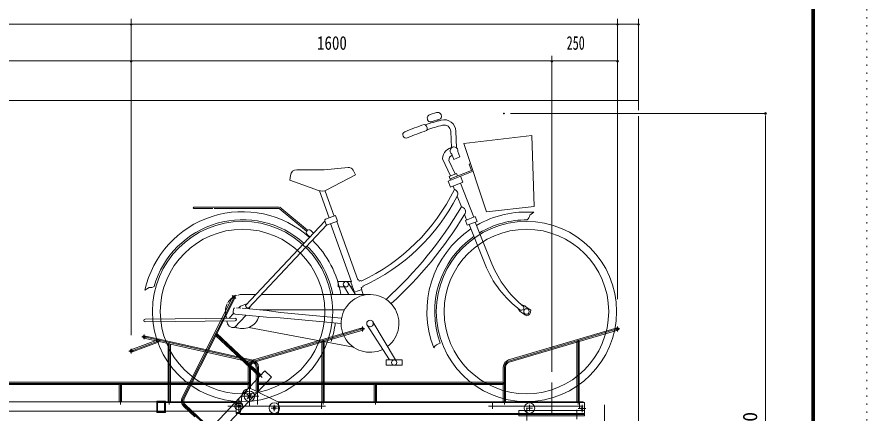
# Model space of a CAD drawing. Units: millimetres, scale not verified. Extents: x -5940 to 5940, y -4200 to 4200.
# Drawn here: x 2707 to 5940, y -1476 to 31 of the extents above; entities that cross this region are included whole.
import ezdxf
from ezdxf.enums import TextEntityAlignment as Align

# ---------------------------------------------------------------- set-up
doc = ezdxf.new("R2010")
doc.units = ezdxf.units.MM
doc.header["$LTSCALE"] = 10
doc.header["$PDMODE"] = 32
doc.header["$PDSIZE"] = 2
doc.linetypes.add('USER2', pattern=[24, 12, -5, 2, -5])
doc.linetypes.add('USER4', pattern=[3, 0.5, -2.5])
for name, color, linetype, lineweight in [('0-0_0', 7, 'Continuous', 18), ('0-2_2-0BOLD', 7, 'Continuous', 18), ('0-4_2-2CENTER', 3, 'USER2', 18), ('0-5_2-5DIM', 3, 'Continuous', 18), ('0-6_2-6HATCH', 2, 'Continuous', 18), ('0-7_2-7RACK', 5, 'Continuous', 18), ('0-8_F-F', 5, 'Continuous', 18), ('0-9_F-E_J_ADD', 5, 'USER4', 18), ('0-A_CSLAYER3', 4, 'Continuous', 18), ('1-A_3-GLEVEL', 5, 'Continuous', 18)]:
    doc.layers.add(name, color=color, linetype=linetype, lineweight=lineweight)
doc.layers.add('1-9_Defpoints', color=7, linetype='Continuous')
doc.styles.add('ＭＳ ゴシック', font='')
doc.styles.get('ＭＳ ゴシック').set_extended_font_data('MS Gothic')

# ---------------------------------------------------------------- blocks, each defined once
blk = doc.blocks.new('cy_0')
at = {"layer": '0-6_2-6HATCH'}
for p, q in [((-323.87, 746.74), (-323.18, 744.33)), ((-376.08, 729.27), (-376.77, 731.68)), ((-330.06, 731.98), (-363.73, 722.39)), ((-356.51, 724.45), (-355.16, 719.7)), ((-335.92, 725.18), (-337.28, 729.93)), ((-288.04, 685.57), (-285.52, 624.58)), ((-265.45, 622.77), (-268.06, 686.26)), ((-252.78, 588.45), (-260.85, 608.61)), ((-289.28, 516.08), (-319.3, 581.67)), ((-294.79, 574.25), (-270.71, 523.51)), ((-897.74, 517.9), (-900, 499.8)), ((-209.42, 537.26), (-290.21, 504.95)), ((-900, 499.8), (-791.47, 460.73)), ((-251.21, 488.23), (-199.79, 359.65)), ((-787.43, 459.51), (-750.29, 356.41)), ((-731.48, 363.19), (-765.7, 458.19)), ((-274.09, 464.63), (-279.07, 477.09)), ((-247.61, 398.43), (-263.66, 438.56)), ((-940, 397.3), (-1265, 397.3)), ((-1265, 392.3), (-1192.5, 392.3)), ((-1187.5, 392.3), (-940, 392.3)), ((-940.9, 392.3), (-836.39, 305.35)), ((-833.18, 309.19), (-938.4, 396.72)), ((-227.64, 348.51), (-235.91, 369.19)), ((13.21, 366.14), (27.94, 377.71)), ((-766.86, 343.38), (-1068.36, 23.3)), ((-1057.44, 13.01), (-758.96, 329.89)), ((-767.41, 344.93), (-763.18, 333.17)), ((-745.02, 334.4), (-665.08, 112.47)), ((-157.2, 179.16), (-217.89, 330.87)), ((-194.68, 340.15), (-131.43, 182.03)), ((-823.28, 283.49), (-834.2, 293.77)), ((-820.46, 308.35), (-809.54, 298.07)), ((-675.2, 64.83), (-695.38, 98.67)), ((-678.35, 109.16), (-650.16, 64.82)), ((-629.19, 116.11), (-629.87, 117.99)), ((-1435.72, 91.27), (-1451.28, 80.84)), ((-1029.09, 64.98), (-1079.97, 65)), ((-594.95, 64.8), (-1008.5, 64.97)), ((-661.01, 93.79), (-668.58, 93.79)), ((-628, 83.31), (-621.34, 64.81)), ((-621.38, 94.44), (-622.05, 96.28)), ((-1114.39, 8.23), (-1115.31, -1.73)), ((-1086.1, 13.12), (-1102.79, 14.68)), ((-1053.78, 10.11), (-1050.58, 20.29)), ((-1015.32, 6.53), (-692.15, 6.39)), ((-33.18, 13.38), (-25.62, 1.34)), ((-6, 21.51), (-20.03, 26.61)), ((-1108.51, -25.2), (-1450.45, -28.73)), ((-1113.91, -6.83), (-1131.43, -25.44)), ((-1110.01, -61.03), (-1065.61, -13.89)), ((-1450.33, -38.73), (-1108.39, -35.2)), ((-658.48, -135.04), (-1056.09, -60.45)), ((-605.54, -51.91), (-521.41, -184.19)), ((-497.52, -184.19), (-584.26, -38.8))]:
    blk.add_line(p, q, dxfattribs=at)
for points in [[(-366.45, 750.21), (-342.25, 757.1), (-342.41, 757.1)], [(-284.05, 599.33), (-275.99, 579.17), (-252.78, 588.45)], [(-209.42, 537.26), (-217.34, 561.02), (-212.69, 562.88)], [(-678.65, 548.5), (-770, 539.8), (-872.93, 539.8)], [(-759.47, 462.88), (-650, 519.8), (-658.87, 537.54)], [(-288.35, 473.37), (-297.64, 496.59), (-203.19, 534.37)], [(-288.35, 500.3), (-293.93, 514.23), (-266.07, 525.37), (-262.36, 516.08)], [(-251.21, 515.16), (-241.93, 491.95), (-288.35, 473.37)], [(-756.78, 330.16), (-719.15, 343.72), (-726.77, 364.89), (-764.41, 351.33)], [(-636.81, 115.14), (-639.21, 121.79), (-641.56, 120.94), (-721.5, 342.87)], [(-692.47, 93.79), (-716.79, 93.79), (-716.79, 113.79), (-665.56, 113.79)], [(-665.08, 112.47), (-667.43, 111.62), (-653.88, 73.99), (-625.65, 84.16), (-628.33, 91.6)], [(-1061.5, 30.58), (-1088.31, 20.34), (-1094.39, 13.89)], [(-703.14, -25.08), (-935.49, -3.42), (-987.1, 3.9), (-1081.8, 12.72)], [(-1108.54, -9.89), (-989.42, -21), (-937.35, -23.34), (-705, -44.99)]]:
    blk.add_lwpolyline(points, dxfattribs=at)
for points in [[(-151.61, 379.65), (29.83, 399.81), (20.18, 669.79), (-238.38, 639.95)], [(-232.28, 346.66), (-224.86, 328.09), (-187.72, 342.94), (-195.14, 361.51)], [(-473.2, -204.19), (-533.2, -204.19), (-533.2, -184.19), (-473.2, -184.19)]]:
    blk.add_lwpolyline(points, close=True, dxfattribs=at)
for centre, radius in [((-1080, 0), 342.9), ((0, 0), 342.9), ((-1080, 0), 312.9), ((0, 0), 312.9), ((-686.8, 103.79), 10), ((0, 0), 10.5), ((-595, -45.2), 12.5), ((-503.2, -194.19), 10)]:
    blk.add_circle(centre, radius, dxfattribs=at)
for centre, radius, start, end in [((-362.34, 735.79), 15, 105.89439, 195.89435), ((-338.3, 742.63), 15, 15.89439, 105.89439), ((-332.8, 741.59), 10, 285.89311, 15.89311), ((-71.67, -239.28), 1002.5, 108.425, 112.9707), ((-393.53, 696.57), 16.07, 329.54248, 71.82431), ((-71.67, -239.28), 1000, 104.63914, 108.27194), ((-366.46, 732.01), 10, 195.8931, 285.8931), ((-313.03, 684.72), 45, 1.95833, 104.6387), ((-458.03, 672.22), 12.5, 112.97063, 292.97058), ((-71.67, -239.28), 977.5, 108.36722, 112.9707), ((-71.67, -239.28), 980, 104.63911, 108.23221), ((-313.03, 684.72), 25, 1.95869, 104.63908), ((-269.5, 577.19), 50, 99.91875, 174.86292), ((-275.53, 611.67), 15, 348.24454, 235.35913), ((-274.93, 576.67), 20, 111.94847, 186.96277), ((-872.93, 514.8), 25, 89.99994, 172.87489), ((-676.75, 528.59), 20, 26.56415, 95.43941), ((-777.92, 498.37), 40, 250.20125, 297.47455), ((-939.44, 787.38), 739.5, 294.8056, 334.12314), ((-278.57, 447.72), 17.5, 328.44136, 75.16309), ((-939.44, 787.38), 760.5, 294.66739, 332.69836), ((-1265, 394.8), 2.5, 90.00304, 270.00301), ((-1531.21, 1150.12), 1487.5, 312.09595, 329.64665), ((-249.85, 380.58), 18, 320.74817, 82.85378), ((-1080, 0), 379.98, 47.8437, 167.71634), ((-1531.21, 1150.12), 1512.5, 312.22334, 328.91446), ((0, 0), 378.74, 85.76956, 120.06326), ((-16.2, 372.04), 30, 309.63103, 348.64381), ((-1080, 0), 349.56, 47.94215, 164.10596), ((-762.71, 346.62), 5, 109.81282, 199.81279), ((-758.48, 334.86), 5, 199.81282, 289.81282), ((0, 0), 348.93, 89.51753, 120.77483), ((-827.33, 301.06), 10.02, 46.71115, 226.71112), ((0, 0), 378.74, 123.90643, 201.32047), ((-1080, 0), 379.98, 9.8262, 45.58167), ((0, 0), 348.93, 124.95845, 200.15105), ((-1080, 0), 349.56, 10.69316, 45.48322), ((214.19, 327.71), 400, 201.80142, 233.59489), ((239.96, 330.59), 400, 201.80142, 231.29411), ((-913.54, 798.76), 737.5, 292.03802, 292.62125), ((-1432.25, 121.06), 30, 263.35707, 302.36987), ((-1080, 0), 65, 90.00005, 105.23653), ((-595, -45.2), 110, 307.34399, 295.93111), ((-913.54, 798.76), 762.5, 291.96492, 292.52901), ((-1080, 0), 65, 108.76299, 149.67931), ((-1080, 0), 65, 153.20576, 203.11986), ((-1106.91, 7.53), 7.5, 116.88988, 174.67348), ((-1058.36, 22.97), 10, 178.12135, 275.30211), ((214.19, 327.71), 405, 233.69252, 238.29701), ((-19.59, 15.1), 10, 248.78935, 19.54359), ((239.96, 330.59), 395, 231.48811, 232.04288), ((239.96, 330.59), 395, 232.04295, 235.49246), ((-3.64, 2.51), 20, 284.46996, 7.40979), ((-1450.39, -33.72), 5, 90.69405, 270.69402), ((-1107.84, -2.42), 7.5, 174.67349, 264.67348), ((-1108.44, -30.2), 5, 270.69405, 90.69405), ((-1080, 0), 65, 244.63284, 343.5882), ((-1114.28, -36.39), 25, 177.98656, 279.84261), ((-1080, 0), 355.6, 341.29199, 353.06425), ((-319.15, -159.31), 40, 102.1378, 147.30661)]:
    blk.add_arc(centre, radius, start, end, dxfattribs=at)
blk = doc.blocks.new('ln')
at = {"layer": '0-A_CSLAYER3'}
for p, q in [((9271.5, 2785.49), (9458.12, 3173.42)), ((9275.56, 2783.54), (9462.17, 3171.47)), ((9399.87, 3031.59), (9466.23, 3169.52)), ((9468.84, 3165.43), (9455.5, 3177.51)), ((9468.21, 3178.14), (9456.13, 3164.8)), ((9279.61, 2781.59), (9395.81, 3023.13)), ((9394.36, 3030.51), (9395.81, 3023.13)), ((9395.81, 3023.13), (9563.9, 2870.89)), ((9399.87, 3031.59), (9569.95, 2877.56)), ((9583.71, 2892.75), (9610.39, 2868.58)), ((9610.39, 2868.58), (8519.55, 1664.14)), ((9518.69, 2803.23), (9536.47, 2787.12)), ((9519.53, 2786.28), (9535.64, 2804.07)), ((9278.05, 2752.01), (9320.73, 2713.36)), ((9281.07, 2755.34), (9386.38, 2659.97)), ((9284.1, 2758.68), (9381.99, 2670.02))]:
    blk.add_line(p, q, dxfattribs=at)
for points in [[(9399.87, 3031.59), (9394.36, 3030.51), (9574.34, 2867.51)], [(9583.71, 2892.75), (8492.87, 1688.3), (8519.55, 1664.14)]]:
    blk.add_lwpolyline(points, dxfattribs=at)
for centre, radius, start, end in [((9462.17, 3171.47), 4.5, 334.31047, 154.31047), ((9297.18, 2773.13), 28.5, 154.31045, 227.83364), ((9297.18, 2773.13), 24, 154.31045, 227.83364), ((9297.18, 2773.13), 19.5, 154.31045, 227.83364)]:
    blk.add_arc(centre, radius, start, end, dxfattribs=at)
blk = doc.blocks.new('hh')
at = {"layer": '0-A_CSLAYER3', "color": 6}
for p, q in [((9546.63, 6647.29), (9959.44, 6769.38)), ((9547.9, 6642.97), (9960.71, 6765.07)), ((9815.21, 6717.34), (9961.99, 6760.75)), ((9969.71, 6765.07), (9951.71, 6765.07)), ((9960.71, 6756.07), (9960.71, 6774.07)), ((8218.02, 6725.74), (8109.14, 6685.24)), ((8168.71, 6735.01), (8150.71, 6735.01)), ((8203.82, 6720.46), (8158.72, 6730.62)), ((8159.71, 6726.01), (8159.71, 6744.01)), ((8571.99, 6642.11), (8159.71, 6735.01)), ((8572.98, 6646.49), (8160.7, 6739.4)), ((8219.58, 6712.52), (8219.58, 6730.52)), ((8219.58, 6721.52), (8110.71, 6681.03)), ((8221.15, 6717.3), (8112.28, 6676.81)), ((8228.59, 6721.52), (8210.59, 6721.52)), ((8251.21, 6709.78), (8219.9, 6716.84)), ((8255.71, 6713.38), (8251.21, 6709.78)), ((8251.21, 6709.78), (8251.21, 6487.89)), ((8260.21, 6707.75), (8255.71, 6713.38)), ((8255.71, 6713.38), (8255.71, 6477.88)), ((8571, 6637.72), (8260.21, 6707.75)), ((8260.21, 6707.75), (8260.21, 6487.89)), ((9549.18, 6638.66), (9806.21, 6714.68)), ((9806.21, 6714.68), (9806.21, 6487.89)), ((9810.71, 6720.7), (9810.71, 6477.88)), ((9815.21, 6717.34), (9815.21, 6487.89)), ((8119.71, 6681.03), (8101.71, 6681.03)), ((8110.71, 6672.02), (8110.71, 6690.03)), ((8586.21, 6618.69), (8586.21, 6487.89)), ((8590.71, 6618.69), (8590.71, 6477.88)), ((8595.21, 6618.69), (8595.21, 6562.39)), ((9526.21, 6619.96), (9526.21, 6562.39)), ((9530.71, 6619.96), (9530.71, 6538.38)), ((9535.21, 6619.96), (9535.21, 6538.06)), ((8595.21, 6562.39), (8590.71, 6557.88)), ((8590.71, 6557.88), (8595.21, 6553.39)), ((9530.71, 6557.88), (8590.71, 6557.88)), ((9526.21, 6562.39), (8595.21, 6562.39)), ((8595.21, 6553.39), (8595.21, 6487.89)), ((9039.71, 6557.88), (9039.71, 6477.88)), ((9044.21, 6487.89), (9044.21, 6553.39)), ((9526.21, 6562.39), (9530.71, 6557.88)), ((8207.71, 6449.89), (8207.71, 6487.89)), ((8240.71, 6489.89), (8209.71, 6489.89)), ((8240.71, 6487.89), (8240.71, 6489.89)), ((8240.71, 6447.89), (8209.71, 6447.89)), ((9480.1, 6451.89), (8210.71, 6451.89)), ((8240.71, 6447.89), (8240.71, 6451.89))]:
    blk.add_line(p, q, dxfattribs=at)
for points in [[(9806.21, 6714.68), (9810.71, 6720.7), (9815.21, 6717.34)], [(9035.21, 6487.89), (9035.21, 6553.39), (8595.21, 6553.39)], [(9044.21, 6553.39), (9039.71, 6557.88), (9035.21, 6553.39)], [(9530.71, 6557.88), (9526.21, 6553.39), (9044.21, 6553.39)], [(9481.87, 6487.89), (8210.71, 6487.89), (8210.71, 6451.89)]]:
    blk.add_lwpolyline(points, dxfattribs=at)
for centre, radius, start, end in [((9960.71, 6765.07), 4.5, 286.47682, 106.47682), ((8159.71, 6735.01), 4.5, 77.30054, 257.30052), ((8219.58, 6721.52), 4.5, 290.4018, 110.4018), ((8110.71, 6681.03), 4.5, 110.4018, 290.40179), ((8566.71, 6618.69), 19.5, 0, 77.30054), ((8566.71, 6618.69), 24, 0, 77.30054), ((8566.71, 6618.69), 28.5, 0, 77.30054), ((9554.71, 6619.96), 28.5, 106.4768, 180), ((9554.71, 6619.96), 24, 106.4768, 180), ((9554.71, 6619.96), 19.5, 106.4768, 180), ((8209.71, 6487.89), 2, 90, 180), ((8209.71, 6449.89), 2, 180.00001, 270.00001)]:
    blk.add_arc(centre, radius, start, end, dxfattribs=at)
blk = doc.blocks.new('hb')
at = {"layer": '0-A_CSLAYER3', "color": 7}
for p, q in [((10516.78, 6647.29), (10929.59, 6769.38)), ((10785.37, 6717.34), (10932.14, 6760.75)), ((9188.17, 6725.74), (9079.3, 6685.24)), ((9221.37, 6709.78), (9128.88, 6730.62)), ((9543.13, 6646.49), (9130.86, 6739.4)), ((9191.31, 6717.3), (9082.44, 6676.81)), ((9221.37, 6709.78), (9221.37, 6487.89)), ((10519.34, 6638.66), (10776.37, 6714.68)), ((10785.37, 6717.34), (10785.37, 6487.89)), ((9556.37, 6618.69), (9556.37, 6529)), ((9565.37, 6618.69), (9565.37, 6562.39)), ((10505.37, 6619.96), (10505.37, 6487.89)), ((9640.87, 6486.38), (9543.93, 6535.28)), ((9565.37, 6553.39), (9565.37, 6524.46)), ((10005.37, 6553.39), (9565.37, 6553.39)), ((10005.37, 6487.89), (10005.37, 6553.39)), ((10496.37, 6553.39), (10014.37, 6553.39)), ((10496.37, 6553.39), (10496.37, 6487.89)), ((9495.87, 6442.58), (9501.98, 6511.93)), ((9177.87, 6449.89), (9177.87, 6487.89)), ((9210.87, 6489.89), (9179.87, 6489.89)), ((9180.87, 6487.89), (9180.87, 6451.89)), ((9481.87, 6487.89), (9180.87, 6487.89)), ((9210.87, 6487.89), (9210.87, 6489.89)), ((9480.1, 6475.99), (9485.1, 6480.99)), ((9480.1, 6475.99), (9480.1, 6443.99)), ((9499.25, 6480.99), (9485.1, 6480.99)), ((10800.87, 6487.89), (9637.89, 6487.89)), ((9640.87, 6486.38), (9640.87, 6439.38)), ((9640.87, 6485.69), (10805.87, 6485.69)), ((10800.87, 6487.89), (10800.87, 6485.69)), ((10805.87, 6485.58), (10805.87, 6434.88)), ((9210.87, 6447.89), (9179.87, 6447.89)), ((9480.1, 6451.89), (9180.87, 6451.89)), ((9210.87, 6447.89), (9210.87, 6451.89)), ((9496.26, 6446.99), (9480.1, 6446.99)), ((9495.99, 6443.99), (9480.1, 6443.99)), ((10555.87, 6454.89), (10805.87, 6454.89)), ((10555.87, 6454.89), (10555.87, 6434.88)), ((10555.87, 6434.88), (10805.87, 6434.88))]:
    blk.add_line(p, q, dxfattribs=at)
at = {"layer": '0-A_CSLAYER3', "color": 3}
for p, q in [((10518.06, 6642.97), (10930.87, 6765.07)), ((10939.87, 6765.07), (10921.87, 6765.07)), ((10930.87, 6756.07), (10930.87, 6774.07)), ((9138.87, 6735.01), (9120.87, 6735.01)), ((9129.87, 6726.01), (9129.87, 6744.01)), ((9542.14, 6642.11), (9129.87, 6735.01)), ((9189.74, 6721.52), (9080.87, 6681.03)), ((9225.87, 6713.38), (9225.87, 6477.88)), ((10780.87, 6720.7), (10780.87, 6477.88)), ((9089.87, 6681.03), (9071.87, 6681.03)), ((9080.87, 6672.02), (9080.87, 6690.03)), ((9560.87, 6618.69), (9560.87, 6477.88)), ((10500.87, 6619.96), (10500.87, 6477.88)), ((9530.87, 6549.21), (9530.87, 6472.33)), ((10500.87, 6557.88), (9560.87, 6557.88)), ((10009.87, 6557.88), (10009.87, 6477.88)), ((9490.1, 6500.09), (9490.1, 6450.11)), ((9566.09, 6509.38), (9496.47, 6509.38)), ((9521.19, 6516.49), (9540.04, 6501.63)), ((9523.19, 6499.64), (9538.04, 6518.49)), ((9180.87, 6450.89), (9180.87, 6487.89)), ((9483.77, 6485.58), (9180.87, 6485.58)), ((9210.87, 6488.38), (9207.87, 6487.89)), ((9210.87, 6451.89), (9210.87, 6487.89)), ((9820.4, 6471.99), (9449, 6471.99)), ((9625.4, 6475.99), (9625.4, 6451.99)), ((9805.4, 6483.42), (9805.4, 6460.86)), ((10800.87, 6471.98), (10439.63, 6471.98)), ((10455.87, 6483.42), (10455.87, 6460.86)), ((10595.87, 6475.99), (10595.87, 6451.99)), ((10785.87, 6483.42), (10785.87, 6460.86)), ((10795.87, 6476.88), (10795.87, 6448.88)), ((9207.87, 6450.89), (9180.87, 6450.89)), ((10805.87, 6443.99), (9485.99, 6443.99)), ((9613.4, 6463.99), (9637.4, 6463.99)), ((10805.87, 6439.38), (10555.87, 6439.38)), ((10583.87, 6463.99), (10607.87, 6463.99)), ((10585.87, 6462.45), (10585.87, 6417.23)), ((10775.87, 6457.91), (10775.87, 6422.08)), ((10809.87, 6462.88), (10781.87, 6462.88))]:
    blk.add_line(p, q, dxfattribs=at)
at = {"layer": '0-A_CSLAYER3', "color": 6}
blk.add_line((9526.21, 6553.39), (9526.21, 6538.01), dxfattribs=at)
at = {"layer": '0-A_CSLAYER3', "color": 7}
for points in [[(9541.15, 6637.72), (9230.37, 6707.75), (9230.37, 6487.89)], [(10785.37, 6717.34), (10780.87, 6720.7), (10776.37, 6714.68), (10776.37, 6487.89)], [(10496.37, 6619.96), (10496.37, 6562.39), (10500.87, 6557.88), (10496.37, 6553.39)], [(10496.37, 6562.39), (9565.37, 6562.39), (9560.87, 6557.88), (9565.37, 6553.39)], [(10014.37, 6487.89), (10014.37, 6553.39), (10009.87, 6557.88), (10005.37, 6553.39)], [(9495.87, 6442.58), (9495.87, 6439.38), (10555.87, 6439.38)]]:
    blk.add_lwpolyline(points, dxfattribs=at)
at = {"layer": '0-A_CSLAYER3', "color": 3}
for points in [[(9205.62, 6487.89), (9200.87, 6485.88), (9196.12, 6485.88), (9196.12, 6487.89)], [(9210.87, 6450.39), (9207.87, 6450.89), (9207.87, 6487.89)]]:
    blk.add_lwpolyline(points, dxfattribs=at)
for centre, radius in [((9530.62, 6509.06), 20), ((9530.62, 6509.06), 5), ((9625.4, 6463.99), 20), ((10595.87, 6463.99), 20)]:
    blk.add_circle(centre, radius, dxfattribs=at)
at = {"layer": '0-A_CSLAYER3', "color": 7}
for centre, radius in [((9490.1, 6471.99), 5.1), ((9625.4, 6463.99), 5), ((10795.87, 6462.88), 4)]:
    blk.add_circle(centre, radius, dxfattribs=at)
at = {"layer": '0-A_CSLAYER3', "color": 3}
for centre, radius, start, end in [((10930.87, 6765.07), 4.5, 106.47682, 286.4768), ((9129.87, 6735.01), 4.5, 257.30053, 77.30054), ((9080.87, 6681.03), 4.5, 290.4018, 110.4018), ((9536.87, 6618.69), 24, 0, 77.30054), ((10524.87, 6619.96), 24, 106.4768, 180), ((9490.1, 6471.99), 15, 298.69168, 51.23448)]:
    blk.add_arc(centre, radius, start, end, dxfattribs=at)
at = {"layer": '0-A_CSLAYER3', "color": 7}
for centre, radius, start, end in [((10930.87, 6765.07), 4.5, 286.47682, 106.47682), ((9129.87, 6735.01), 4.5, 77.30054, 257.30052), ((9080.87, 6681.03), 4.5, 110.4018, 290.40179), ((9536.87, 6618.69), 19.5, 0, 77.30054), ((9536.87, 6618.69), 28.5, 0, 77.30054), ((10524.87, 6619.96), 28.5, 106.4768, 180), ((10524.87, 6619.96), 19.5, 106.4768, 180), ((9530.87, 6509.38), 29, 63.2354, 174.96311), ((9179.87, 6487.89), 2, 90, 180), ((9490.1, 6471.99), 15, 51.79771, 298.12843), ((9490.87, 6475.89), 15, 53.13011, 126.8699), ((9179.87, 6449.89), 2, 180.00001, 270.00001)]:
    blk.add_arc(centre, radius, start, end, dxfattribs=at)
blk = doc.blocks.new('_DOT')
at = {"layer": '0-0_0', "lineweight": 9}
for p, q in [((-0.5, 0), (-1, 0)), ((0.25, 0), (-0.25, 0))]:
    blk.add_line(p, q, dxfattribs=at)
blk.add_circle((0, 0), 0.25, dxfattribs=at)
blk = doc.blocks.new('D104')
at = {"layer": '1-9_Defpoints'}
for p in [(10498.64, 3863.27), (11493.85, 3863.27)]:
    blk.add_point(p, dxfattribs=at)
at = {"layer": '1-A_3-GLEVEL'}
for p, q in [((10523.64, 3863.27), (11493.85, 3863.27)), ((11493.85, 1458.27), (11493.85, 3848.27))]:
    blk.add_line(p, q, dxfattribs=at)
at = {"layer": '1-A_3-GLEVEL', "xscale": 15, "yscale": 15, "rotation": 90}
blk.add_blockref('_DOT', (11493.85, 3863.27), dxfattribs=at)
at = {"layer": '1-A_3-GLEVEL', "color": 7, "style": 'ＭＳ ゴシック'}
blk.add_text('2420', height=54.99, rotation=90, dxfattribs=at).set_placement((11478.85, 2578.27), align=Align.BOTTOM_LEFT)

msp = doc.modelspace()

# ---------------------------------------------------------------- linework, layer by layer
at = {"layer": '0-2_2-0BOLD', "color": 3, "linetype": 'USER2'}
msp.add_line((4940.87, -1445.29), (4940.87, -2810.83), dxfattribs=at)
at = {"layer": '0-4_2-2CENTER'}
msp.add_line((4740.87, -1360.31), (4740.87, -1601.14), dxfattribs=at)
at = {"layer": '0-5_2-5DIM'}
for p, q in [((5070.87, 3.27), (1440.87, 3.27)), ((3144.87, 3.27), (3136.87, 3.27)), ((3140.87, 23.27), (3140.87, -1179.93)), ((3140.87, 3.27), (4990.87, 3.27)), ((4994.87, 3.27), (4986.87, 3.27)), ((4990.87, 23.27), (4990.87, -1043.17)), ((4990.87, 3.27), (5070.87, 3.27)), ((5074.87, 3.27), (5066.87, 3.27)), ((5070.87, -323.6), (5070.87, 23.27)), ((4740.87, -1319.48), (4740.87, -116.73)), ((2170.87, -136.73), (3140.87, -136.73)), ((4990.87, -136.73), (2170.87, -136.73)), ((3144.87, -136.73), (3136.87, -136.73)), ((3140.87, -136.73), (4740.87, -136.73)), ((4744.87, -136.73), (4736.87, -136.73)), ((4740.87, -136.73), (4990.87, -136.73)), ((4994.87, -136.73), (4986.87, -136.73))]:
    msp.add_line(p, q, dxfattribs=at)
for centre in [(3140.87, 3.27), (4990.87, 3.27), (5070.87, 3.27), (3140.87, -136.73), (4740.87, -136.73), (4990.87, -136.73)]:
    msp.add_arc(centre, 4, 180, 0, dxfattribs=at)
at = {"layer": '0-7_2-7RACK'}
msp.add_line((5070.87, -286.73), (1143.88, -286.73), dxfattribs=at)
msp.add_lwpolyline([(5070.87, -346.73), (5070.87, -2756.73), (1143.88, -2756.73)], dxfattribs=at)
at = {"layer": '0-8_F-F'}
for points in [[(5740, 4040), (-5740, 4040), (-5740, -4000), (5740, -4000)], [(5739, 4039), (5739, -3999), (-5739, -3999), (-5739, 4039)], [(5738, 4038), (5738, -3998), (-5738, -3998), (-5738, 4038)], [(5737, 4037), (5737, -3997), (-5737, -3997), (-5737, 4037)], [(5736, 4036), (5736, -3996), (-5736, -3996), (-5736, 4036)], [(5735, 4035), (5735, -3995), (-5735, -3995), (-5735, 4035)], [(5734, 4034), (5734, -3994), (-5734, -3994), (-5734, 4034)], [(5733, 4033), (5733, -3993), (-5733, -3993), (-5733, 4033)], [(5732, 4032), (5732, -3992), (-5732, -3992), (-5732, 4032)], [(5731, 4031), (5731, -3991), (-5731, -3991), (-5731, 4031)], [(5730, 4030), (5730, -3990), (-5730, -3990), (-5730, 4030)]]:
    msp.add_lwpolyline(points, close=True, dxfattribs=at)
at = {"layer": '0-9_F-E_J_ADD'}
msp.add_lwpolyline([(5940, 4200), (5940, -4200), (-5940, -4200), (-5940, 4200)], close=True, dxfattribs=at)

# ---------------------------------------------------------------- block references
at = {"layer": '0-0_0', "rotation": 359}
msp.add_blockref('ln', (-5984.04, -4040.71), dxfattribs=at)
at = {"layer": '0-0_0'}
for name in ['hh', 'hb']:
    msp.add_blockref(name, (-5940, -7921.62), dxfattribs=at)
at = {"layer": '0-6_2-6HATCH'}
msp.add_blockref('cy_0', (4644.44, -1090.13), dxfattribs=at)
at = {"layer": '1-A_3-GLEVEL'}
msp.add_blockref('D104', (-5940, -4200), dxfattribs=at)

# ---------------------------------------------------------------- texts
at = {"layer": '0-5_2-5DIM', "color": 7, "style": 'ＭＳ ゴシック'}
for s, width, p in [('1600', 0.8, (3847.87, -109.63)), ('250', 0.65, (4797.37, -109.63))]:
    msp.add_text(s, height=52.1, dxfattribs=dict(at, width=width)).set_placement(p, align=Align.BOTTOM_LEFT)

doc.saveas('drawing.dxf')
